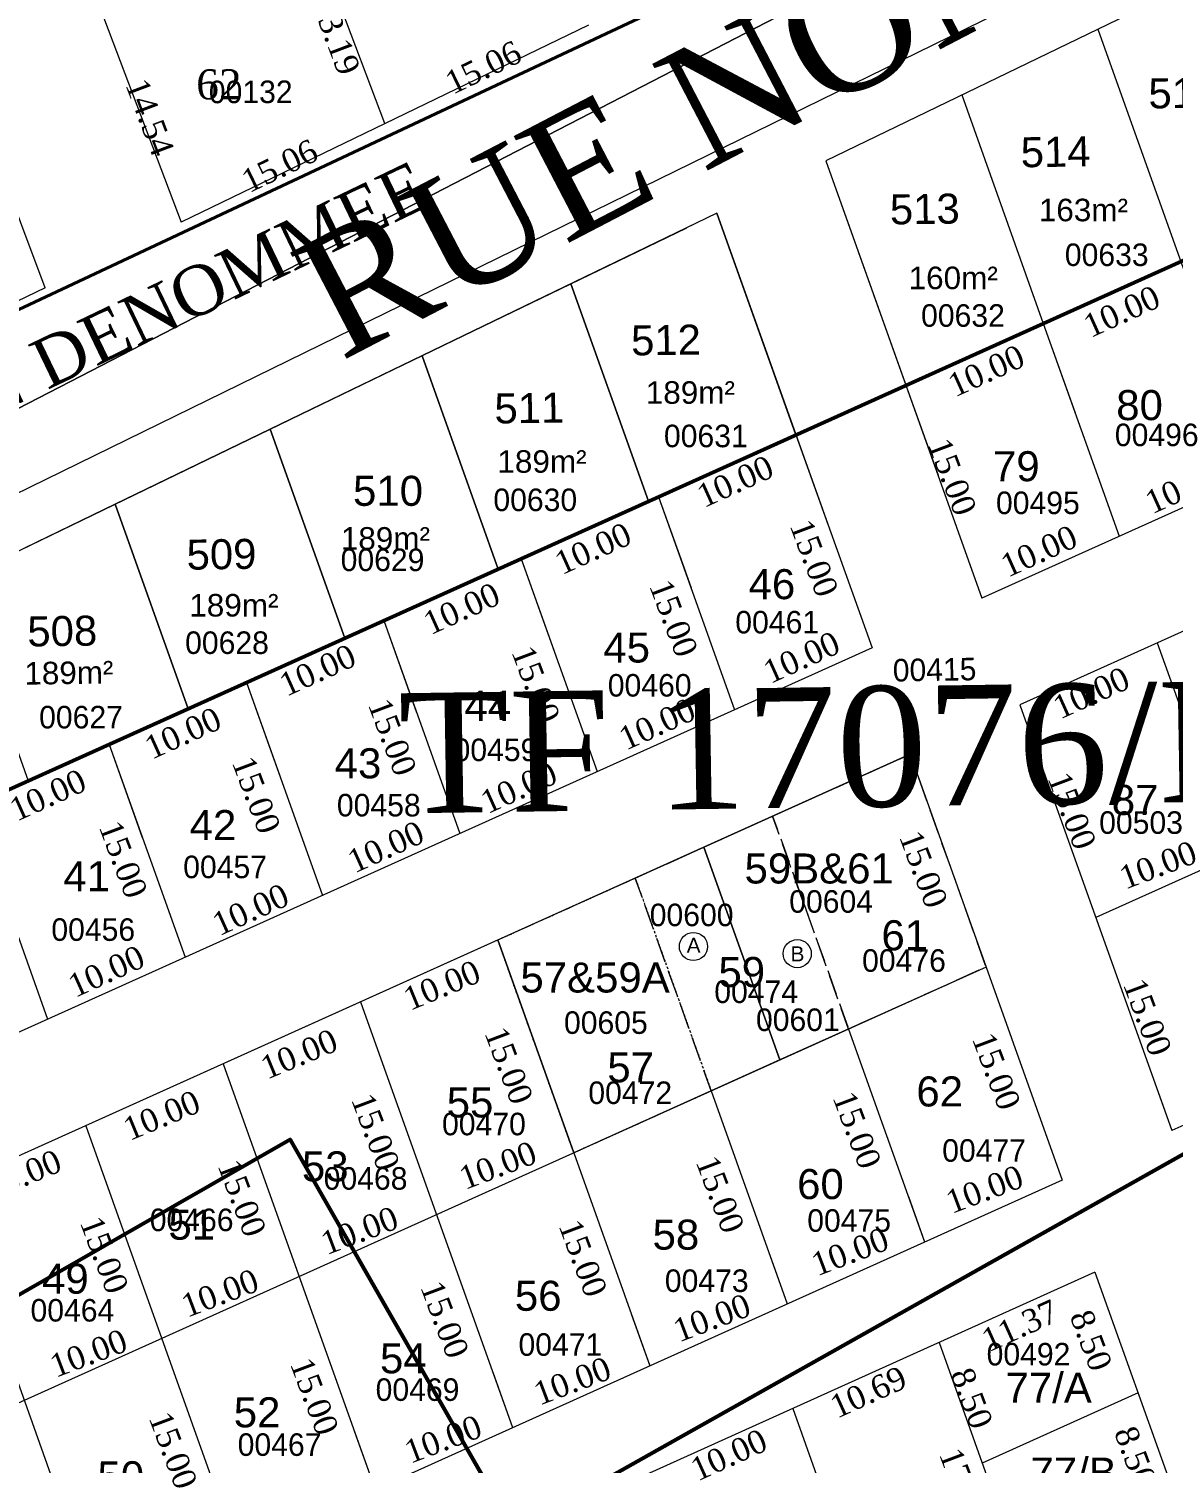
# Model space of a CAD drawing. Header units: metres. Extents: x 245225 to 248406, y 1633796 to 1637634.
# Drawn here: x 245613.5 to 245689.7, y 1636759.2 to 1636854.7 of the extents above; entities that cross this region are included whole.
import ezdxf
from ezdxf.enums import TextEntityAlignment as Align

# ---------------------------------------------------------------- set-up
doc = ezdxf.new("R2010")
doc.units = ezdxf.units.M
doc.header["$MEASUREMENT"] = 0
for name, pattern in [('DGN Style 2', [0.280828, 0.168497, -0.112331]), ('DGN Style 3', [2.327058, 1.662184, -0.664874]), ('DGN Style 6', [0.997639, 0.000525, -0.209808, 0.367165, -0.209808, 0.000525, -0.209808])]:
    doc.linetypes.add(name, pattern=pattern)
for name, color, linetype in [('A_revoir_niveau_0', 7, 'Continuous'), ('historique_numero_parcelle', 7, 'Continuous'), ('limites_sections', 7, 'Continuous')]:
    doc.layers.add(name, color=color, linetype=linetype)
for name, color, linetype, lineweight in [('Div_Cont', 2, 'Continuous', 0), ('LIMITES TITRES FONCIERS', 7, 'Continuous', 0), ('SUP COLLEC1', 90, 'Continuous', 0), ('Toponymie', 7, 'Continuous', 30)]:
    doc.layers.add(name, color=color, linetype=linetype, lineweight=lineweight)
doc.layers.add('LIMITES_PARCELLES', color=7, linetype='Continuous', lineweight=0, true_color=0xffffff)
doc.styles.get("Standard").update_dxf_attribs({"font": 'txt.shx'})
doc.styles.add('Style-Arial', font='arial.ttf')
doc.styles.add('Style-Bookman Old Style', font='BOOKOS.TTF')
doc.styles.add('Style-FANCY', font='FANCY.shx')
doc.styles.add('Style-Times New Roman', font='times.ttf')

# ---------------------------------------------------------------- blocks, each defined once
blk = doc.blocks.new('*U571')
at = {"layer": 'LIMITES TITRES FONCIERS', "color": 5, "linetype": 'Continuous', "lineweight": 53}
for p, q in [((-78.629279, -13.928168), (13.01271, 40.424257)), ((-128.375746, -8.885651), (-94.129548, 11.761294)), ((-94.129548, 11.761294), (-78.629279, -13.928168))]:
    blk.add_line(p, q, dxfattribs=at)
blk = doc.blocks.new('*U572')
at = {"layer": 'LIMITES TITRES FONCIERS', "color": 5, "lineweight": 53}
blk.add_3dface([(150.99, 218.565), (172.07, 180.645), (-200.3, -43.995), (-220.59, -5.595)], dxfattribs=at)

msp = doc.modelspace()

# ---------------------------------------------------------------- linework, layer by layer
at = {"layer": 'A_revoir_niveau_0', "color": 7, "linetype": 'Continuous', "lineweight": 13}
for p, q in [((245684.664878, 1636854.63089, -0.093902), (245691.897106, 1636834.376305, -0.188916)), ((245666.554556, 1636845.875089, -0.092792), (245673.643065, 1636826.023004, -0.185918)), ((245659.310427, 1636842.372768, -0.092349), (245666.341449, 1636822.681684, -0.184719)), ((245681.040257, 1636835.044214, -0.164691), (245682.770086, 1636830.199655, -0.187417)), ((245655.428991, 1636823.505331, -0.159764), (245657.214428, 1636818.505033, -0.18322)), ((245646.28211, 1636819.384301, -0.158004), (245648.087408, 1636814.328383, -0.181721)), ((245637.135229, 1636815.263271, -0.156244), (245638.960387, 1636810.151733, -0.180222)), ((245627.988349, 1636811.142242, -0.154484), (245629.833367, 1636805.975082, -0.178723)), ((245618.841468, 1636807.021212, -0.152724), (245620.706346, 1636801.798432, -0.177224))]:
    msp.add_line(p, q, dxfattribs=at)
at = {"layer": 'A_revoir_niveau_0', "color": 7, "linetype": 'Continuous', "lineweight": 0}
for p, q in [((245681.040257, 1636835.044214, -0.164691), (245686.100673, 1636820.872089, -0.122436)), ((245681.040257, 1636835.044214, -0.164691), (245683.166412, 1636829.089703, -0.192624)), ((245671.893376, 1636830.923184, -0.162931), (245676.953792, 1636816.751059, -0.120676)), ((245671.893376, 1636830.923184, -0.162931), (245674.031951, 1636824.93389, -0.191027)), ((245664.575872, 1636827.62636, -0.161524), (245669.636287, 1636813.454235, -0.119268)), ((245664.575872, 1636827.62636, -0.161524), (245666.724383, 1636821.609239, -0.18975)), ((245655.428991, 1636823.505331, -0.159764), (245660.489406, 1636809.333206, -0.117509)), ((245655.428991, 1636823.505331, -0.159764), (245657.589922, 1636817.453425, -0.188153)), ((245646.28211, 1636819.384301, -0.158004), (245651.342526, 1636805.212176, -0.115749)), ((245646.28211, 1636819.384301, -0.158004), (245648.455462, 1636813.297612, -0.186556)), ((245637.135229, 1636815.263271, -0.156244), (245642.195645, 1636801.091146, -0.113989)), ((245637.135229, 1636815.263271, -0.156244), (245639.321001, 1636809.141798, -0.18496)), ((245688.63088, 1636813.786026, -0.101309), (245698.751711, 1636785.441777, -0.016798)), ((245627.988349, 1636811.142242, -0.154484), (245633.048764, 1636796.970117, -0.112229)), ((245627.988349, 1636811.142242, -0.154484), (245630.18654, 1636804.985985, -0.183363)), ((245679.483999, 1636809.664997, -0.099549), (245689.60483, 1636781.320747, -0.015038)), ((245618.841468, 1636807.021212, -0.152724), (245623.901883, 1636792.849087, -0.110469)), ((245618.841468, 1636807.021212, -0.152724), (245621.05208, 1636800.830171, -0.181767)), ((245672.166495, 1636806.368173, -0.098141), (245682.287325, 1636778.023923, -0.01363)), ((245609.694587, 1636802.900182, -0.150965), (245614.755002, 1636788.728057, -0.108709)), ((245658.446174, 1636800.186628, -0.095501), (245663.506589, 1636786.014504, -0.053246)), ((245644.725852, 1636794.005084, -0.092861), (245654.846683, 1636765.660834, -0.008351)), ((245635.578972, 1636789.884054, -0.091102), (245645.699802, 1636761.539804, -0.006591)), ((245668.080029, 1636788.075018, -0.054126), (245673.140445, 1636773.902894, -0.011871)), ((245626.432091, 1636785.763025, -0.089342), (245636.552922, 1636757.418775, -0.004831)), ((245658.933149, 1636783.953989, -0.052366), (245663.993564, 1636769.781864, -0.010111)), ((245688.672302, 1636783.932372, -0.022825), (245689.60483, 1636781.320747, -0.015038)), ((245617.28521, 1636781.641995, -0.087582), (245627.406041, 1636753.297745, -0.003071)), ((245681.290961, 1636780.814326, -0.02195), (245682.287325, 1636778.023923, -0.01363)), ((245608.138329, 1636777.520965, -0.085822), (245618.25916, 1636749.176715, -0.001312)), ((245672.064286, 1636776.916768, -0.020857), (245673.140445, 1636773.902894, -0.011871)), ((245662.837611, 1636773.01921, -0.019763), (245663.993564, 1636769.781864, -0.010111)), ((245684.480172, 1636771.882669, 0.00468), (245695.379726, 1636741.357538, 0.095693)), ((245653.610935, 1636769.121652, -0.01867), (245654.846683, 1636765.660834, -0.008351)), ((245674.104998, 1636767.208245, 0.006676), (245679.840135, 1636751.146503, 0.054565)), ((245644.38426, 1636765.224094, -0.017576), (245645.699802, 1636761.539804, -0.006591)), ((245664.357034, 1636762.816404, 0.008552), (245675.984171, 1636730.253617, 0.10564)), ((245635.157584, 1636761.326536, -0.016483), (245636.552922, 1636757.418775, -0.004831))]:
    msp.add_line(p, q, dxfattribs=at)
at = {"layer": 'A_revoir_niveau_0', "color": 5, "linetype": 'Continuous', "lineweight": 40, "flags": 128}
msp.add_lwpolyline([(245904.959091, 1636911.461804), (245930.174433, 1636870.015722), (245558.774122, 1636657.389392), (245538.087021, 1636715.325371), (245520.969777, 1636762.92637), (245579.818956, 1636789.440258), (245596.181416, 1636760.857858), (245630.890655, 1636780.716536), (245645.799611, 1636754.679451), (245738.660151, 1636806.92273), (245723.770592, 1636833.859662), (245904.959091, 1636911.461804)], close=True, dxfattribs=at)
at = {"layer": 'Div_Cont', "color": 7, "linetype": 'Continuous', "lineweight": 13, "extrusion": (0.0019863026000012, -0.0039816898697695, 0.9999901003248794), "elevation": -6029.537315, "flags": 128}
msp.add_lwpolyline([(245602.077774, 1636788.653673), (245609.210365, 1636791.867216), (245618.357231, 1636795.988278), (245627.504097, 1636800.109341), (245636.650964, 1636804.230403), (245645.79783, 1636808.351465), (245654.944696, 1636812.472528), (245664.091562, 1636816.59359), (245658.825991, 1636831.340115), (245597.434059, 1636801.658655), (245602.077774, 1636788.653673)], close=True, dxfattribs=at)
at = {"layer": 'Div_Cont', "color": 7, "linetype": 'Continuous', "lineweight": 13, "extrusion": (0.0019863025999443, -0.0039816898697834, 0.9999901003248794), "elevation": -6029.537315, "flags": 128}
msp.add_lwpolyline([(245612.976743, 1636793.564134), (245618.357231, 1636795.988278), (245627.504097, 1636800.109341), (245636.650964, 1636804.230403), (245645.79783, 1636808.351465), (245654.944696, 1636812.472528), (245664.091562, 1636816.59359), (245658.825991, 1636831.340115), (245608.223736, 1636806.875193), (245612.976743, 1636793.564134)], close=True, dxfattribs=at)
at = {"layer": 'Div_Cont', "color": 7, "linetype": 'Continuous', "lineweight": 13, "extrusion": (0.0019863025996271, -0.0039816898691205, 0.9999901003248828), "elevation": -6029.537314, "flags": 128}
msp.add_lwpolyline([(245623.630863, 1636798.36428), (245627.504097, 1636800.109341), (245636.650964, 1636804.230403), (245645.79783, 1636808.351465), (245654.944696, 1636812.472528), (245664.091562, 1636816.59359), (245658.825991, 1636831.340115), (245618.77102, 1636811.974541), (245623.630863, 1636798.36428)], close=True, dxfattribs=at)
at = {"layer": 'Div_Cont', "color": 7, "linetype": 'Continuous', "lineweight": 13, "extrusion": (0.0019863026000502, -0.0039816898697327, 0.9999901003248794), "elevation": -6029.537315, "flags": 128}
msp.add_lwpolyline([(245634.055963, 1636803.061242), (245636.650964, 1636804.230403), (245645.79783, 1636808.351465), (245654.944696, 1636812.472528), (245664.091562, 1636816.59359), (245658.825991, 1636831.340115), (245629.09158, 1636816.964273), (245634.055963, 1636803.061242)], close=True, dxfattribs=at)
at = {"layer": 'Div_Cont', "color": 7, "linetype": 'Continuous', "lineweight": 13, "extrusion": (0.0019863025992092, -0.0039816898699815, 0.9999901003248799), "elevation": -6029.537315, "flags": 128}
msp.add_lwpolyline([(245644.265207, 1636807.660952), (245645.79783, 1636808.351465), (245654.944696, 1636812.472528), (245664.091562, 1636816.59359), (245658.825991, 1636831.340115), (245639.198448, 1636821.85069), (245644.265207, 1636807.660952)], close=True, dxfattribs=at)
at = {"layer": 'Div_Cont', "color": 7, "linetype": 'Continuous', "lineweight": 13, "extrusion": (0.0019863025987364, -0.0039816898692969, 0.9999901003248837), "elevation": -6029.537314, "flags": 128}
msp.add_lwpolyline([(245654.273983, 1636812.170342), (245654.944696, 1636812.472528), (245664.091562, 1636816.59359), (245658.825991, 1636831.340115), (245649.106859, 1636826.641158), (245654.273983, 1636812.170342)], close=True, dxfattribs=at)
at = {"layer": 'Div_Cont', "color": 7, "linetype": 'Continuous', "lineweight": 13, "extrusion": (0.0019863025996258, -0.0039816898703555, 0.9999901003248778), "elevation": -6029.537316, "flags": 128}
msp.add_lwpolyline([(245645.79783, 1636808.351465), (245654.273983, 1636812.170342), (245649.106859, 1636826.641158), (245639.198448, 1636821.85069), (245644.265207, 1636807.660952), (245645.79783, 1636808.351465)], close=True, dxfattribs=at)
at = {"layer": 'Div_Cont', "color": 7, "linetype": 'Continuous', "lineweight": 13, "extrusion": (0.0019863026013817, -0.0039816898701785, 0.999990100324875), "elevation": -6029.537315, "flags": 128}
msp.add_lwpolyline([(245629.09158, 1636816.964273), (245634.055963, 1636803.061242), (245636.650964, 1636804.230403), (245644.265207, 1636807.660952), (245639.198448, 1636821.85069), (245629.09158, 1636816.964273)], close=True, dxfattribs=at)
at = {"layer": 'Div_Cont', "color": 7, "linetype": 'Continuous', "lineweight": 13, "extrusion": (0.0019863026004602, -0.0039816898692976, 0.9999901003248801), "elevation": -6029.537314, "flags": 128}
msp.add_lwpolyline([(245627.504097, 1636800.109341), (245634.055963, 1636803.061242), (245629.09158, 1636816.964273), (245618.77102, 1636811.974541), (245623.630863, 1636798.36428), (245627.504097, 1636800.109341)], close=True, dxfattribs=at)
at = {"layer": 'Div_Cont', "color": 7, "linetype": 'Continuous', "lineweight": 13, "extrusion": (0.0019863025988038, -0.0039816898691979, 0.999990100324884), "elevation": -6029.537314, "flags": 128}
msp.add_lwpolyline([(245618.357231, 1636795.988278), (245623.630863, 1636798.36428), (245618.77102, 1636811.974541), (245608.223736, 1636806.875193), (245612.976743, 1636793.564134), (245618.357231, 1636795.988278)], close=True, dxfattribs=at)
at = {"layer": 'historique_numero_parcelle', "color": 1, "linetype": 'Continuous', "lineweight": 0, "extrusion": (-0.0009914206206707, 0.002627553901933, 0.9999960565150471)}
for centre in [(245657.625874, 1636788.557683, 4057.134367), (245664.543149, 1636788.072686, 4061.374833)]:
    msp.add_circle(centre, 0.934816193199158, dxfattribs=at)
at = {"layer": 'historique_numero_parcelle', "color": 1, "linetype": 'DGN Style 3', "lineweight": 0}
for points in [[(245663.019614, 1636802.247143, -0.096381), (245672.166495, 1636806.368173, -0.098141), (245677.22691, 1636792.196048, -0.055886), (245668.080029, 1636788.075018, -0.054126)], [(245653.872733, 1636798.126114, -0.094621), (245663.019614, 1636802.247143, -0.096381), (245668.080029, 1636788.075018, -0.054126), (245658.933149, 1636783.953989, -0.052366)]]:
    msp.add_3dface(points, dxfattribs=at)
at = {"layer": 'historique_numero_parcelle', "color": 1, "linetype": 'DGN Style 2', "lineweight": 0}
msp.add_3dface([(245644.725852, 1636794.005084, -0.092861), (245653.872733, 1636798.126114, -0.094621), (245658.933149, 1636783.953989, -0.052366), (245649.786268, 1636779.832959, -0.050606)], dxfattribs=at)
at = {"layer": 'LIMITES TITRES FONCIERS', "linetype": 'Continuous', "lineweight": 0}
msp.add_line((245579.818956, 1636789.440258), (245893.276018, 1636930.66509), dxfattribs=at)
at = {"layer": 'LIMITES TITRES FONCIERS', "color": 7, "linetype": 'DGN Style 3', "lineweight": 13}
for p in [(245596.181442, 1636760.857787, -0.053893), (245645.799605, 1636754.679466, 0.011534)]:
    msp.add_line(p, (245630.89069, 1636780.716442, -0.071661), dxfattribs=at)
at = {"layer": 'LIMITES TITRES FONCIERS', "color": 5, "linetype": 'Continuous', "lineweight": 53, "flags": 128}
msp.add_lwpolyline([(245896.747107, 1636932.228954), (245907.170733, 1636912.409039), (245723.770592, 1636833.859662), (245738.660151, 1636806.92273), (245645.799611, 1636754.679451), (245630.890655, 1636780.716536), (245596.181416, 1636760.857858), (245579.818956, 1636789.440258), (245896.747107, 1636932.228954)], close=True, dxfattribs=at)
at = {"layer": 'LIMITES TITRES FONCIERS', "color": 5, "linetype": 'Continuous', "lineweight": 53}
msp.add_3dface([(245570.711604, 1636620.550182), (245947.259177, 1636836.275747), (245967.483836, 1636797.856792), (245590.07586, 1636581.7879)], dxfattribs=at)
at = {"layer": 'limites_parcelles', "color": 7, "linetype": 'Continuous', "lineweight": 0}
msp.add_line((245895.205595, 1636968.585828), (245511.81909, 1636788.553504), dxfattribs=at)
at = {"layer": 'limites_parcelles', "color": 7, "lineweight": 0}
for p, q in [((245637.19753, 1636848.343355), (245618.420655, 1636898.10755)), ((245604.386437, 1636892.812202), (245623.63871, 1636841.788061)), ((245650.756349, 1636854.898649), (245623.63871, 1636841.788061)), ((245614.599497, 1636837.417865), (245609.151221, 1636851.857387)), ((245614.599497, 1636837.417865), (245548.50393, 1636805.462587))]:
    msp.add_line(p, q, dxfattribs=at)
at = {"layer": 'limites_parcelles', "color": 7, "lineweight": 13}
msp.add_line((245657.285542, 1636841.393797, -0.092224), (245630.167896, 1636828.283223, -0.090563), dxfattribs=at)
at = {"layer": 'limites_parcelles', "color": 1, "linetype": 'Continuous', "lineweight": 40, "flags": 128}
msp.add_lwpolyline([(246242.36, 1637357.731), (246325.071, 1637170.444), (245511.13, 1636788.23), (245429.275, 1637028.013), (246242.360078, 1637357.730823)], close=True, dxfattribs=at)
at = {"layer": 'limites_parcelles', "color": 7, "lineweight": 13}
msp.add_3dface([(245658.446174, 1636800.186628, -0.095501), (245672.166495, 1636806.368173, -0.098141), (245677.22691, 1636792.196048, -0.055886), (245663.506589, 1636786.014504, -0.053246)], dxfattribs=at)
at = {"layer": 'limites_parcelles', "color": 7, "linetype": 'Continuous', "lineweight": 13}
msp.add_3dface([(245658.446174, 1636800.186628, -0.095501), (245663.506589, 1636786.014504, -0.053246), (245649.786268, 1636779.832959, -0.050606), (245644.725852, 1636794.005084, -0.092861)], dxfattribs=at)
at = {"layer": 'limites_sections', "lineweight": 13, "flags": 128}
for points in [[(245897.722, 1636971.857), (245799.571, 1636923.569), (245677.175, 1636862.609), (245560.123, 1636802.218), (245496.981, 1636773.187), (245385.738, 1637053.755), (245806.576, 1637211.153), (245897.722, 1636971.857)], [(245719.42, 1636353.986), (245698.595, 1636337.993), (245511.761, 1636735.908), (245496.981, 1636773.187), (245560.123, 1636802.218), (245677.175, 1636862.609), (245799.571, 1636923.569), (245873.298, 1636959.841), (245895.178, 1636920.691), (245957.845, 1636823.563), (246030.023, 1636685.769), (246046.154, 1636659.835), (246025.889, 1636623.421), (245978.663, 1636538.563), (245960.384, 1636515.714), (245916.796, 1636464.041), (245868.99, 1636432.405), (245787.087, 1636391.629), (245738.227, 1636368.429), (245719.42, 1636353.986)]]:
    msp.add_lwpolyline(points, close=True, dxfattribs=at)
at = {"layer": 'SUP COLLEC1', "color": 7, "linetype": 'Continuous', "lineweight": 0}
for p, q in [((245883.535221, 1636956.294988), (245516.13889, 1636776.45554)), ((245750.128838, 1636849.719297, -0.134755), (245676.953792, 1636816.751059, -0.120676)), ((245752.659046, 1636842.633234, -0.113627), (245679.483999, 1636809.664997, -0.099549)), ((245757.719461, 1636828.461109, -0.071372), (245684.544415, 1636795.492872, -0.057294)), ((245669.636287, 1636813.454235, -0.119268), (245596.461241, 1636780.485998, -0.10519)), ((245762.779876, 1636814.288984, -0.029117), (245689.60483, 1636781.320747, -0.015038)), ((245672.166495, 1636806.368173, -0.098141), (245598.991449, 1636773.399936, -0.084062)), ((245672.129789, 1636806.351636, -0.098134), (245598.991449, 1636773.399936, -0.084062)), ((245677.22691, 1636792.196048, -0.055886), (245604.051864, 1636759.227811, -0.041807)), ((245682.287325, 1636778.023923, -0.01363), (245609.112279, 1636745.055686, 0.000448)), ((245684.480172, 1636771.882669, 0.00468), (245646.063273, 1636754.574344, 0.012071)), ((245687.347741, 1636763.851798, 0.028625), (245676.972567, 1636759.177374, 0.030621))]:
    msp.add_line(p, q, dxfattribs=at)
at = {"layer": 'SUP COLLEC1', "color": 7, "linetype": 'Continuous', "lineweight": 13}
for p, q in [((245675.609717, 1636850.252989, -0.093347), (245681.040257, 1636835.044214, -0.164691)), ((245666.554556, 1636845.875089, -0.092792), (245671.893376, 1636830.923184, -0.162931)), ((245630.167896, 1636828.283223, -0.090563), (245621.128681, 1636823.913032, -0.090009))]:
    msp.add_line(p, q, dxfattribs=at)
at = {"layer": 'SUP COLLEC1', "color": 7, "linetype": 'Continuous', "lineweight": 40}
msp.add_line((245671.893376, 1636830.923184, -0.162931), (245690.187138, 1636839.165243, -0.166451), dxfattribs=at)
at = {"layer": 'SUP COLLEC1', "color": 7, "linetype": 'Continuous', "lineweight": 13, "extrusion": (0.0019863025995047, -0.0039816898690933, 0.9999901003248831), "elevation": -6029.537314, "flags": 128}
msp.add_lwpolyline([(245586.384837, 1636796.316634), (245590.916632, 1636783.625091), (245664.091562, 1636816.59359), (245658.825991, 1636831.340115), (245586.384837, 1636796.316634), (245586.384837, 1636796.316634)], close=True, dxfattribs=at)
at = {"layer": 'SUP COLLEC1', "linetype": 'Continuous', "lineweight": 40}
msp.add_3dface([(245893.276, 1636930.665), (245930.174, 1636870.01), (245558.774, 1636657.389), (245520.97, 1636762.926)], dxfattribs=at)
at = {"layer": 'SUP COLLEC1', "color": 7, "linetype": 'Continuous', "lineweight": 13}
msp.add_3dface([(245666.554556, 1636845.875089, -0.092792), (245671.893376, 1636830.923184, -0.162931), (245745.068423, 1636863.891421, -0.17701), (245738.995843, 1636880.898292, -0.097231)], dxfattribs=at)

# ---------------------------------------------------------------- block references
at = {"layer": 'LIMITES TITRES FONCIERS', "color": 5, "linetype": 'Continuous', "lineweight": 53, "rotation": 358.6901}
msp.add_blockref('*U571', (245724.72674, 1636766.806508), dxfattribs=at)
msp.add_blockref('*U571', (245724.72674, 1636766.806508), dxfattribs=at)
at = {"layer": 'LIMITES TITRES FONCIERS', "color": 5, "lineweight": 53, "rotation": 358.690123}
msp.add_blockref('*U572', (245791.329628, 1636621.192749), dxfattribs=at)

# ---------------------------------------------------------------- texts
at = {"layer": 'historique_numero_parcelle', "color": 92, "linetype": 'Continuous', "lineweight": 0, "style": 'Style-FANCY'}
msp.add_text('00132', height=1.499994, rotation=0.1323, dxfattribs=at).set_placement((245628.273866, 1636850.457636), align=Align.MIDDLE_CENTER)
at = {"layer": 'historique_numero_parcelle', "color": 3, "extrusion": (-0.0009914206206704, 0.0026275539019333, 0.9999960565150471), "style": 'Style-FANCY'}
for s, p in [('00633', (245685.144801, 1636834.600202, 4058.914551)), ('00632', (245675.573442, 1636830.554467, 4059.653872)), ('00631', (245658.456982, 1636822.533506, 4061.003757)), ('00630', (245647.101849, 1636818.278318, 4061.858668)), ('00629', (245636.934075, 1636814.28305, 4062.639495)), ('00628', (245626.580235, 1636808.764874, 4063.46316)), ('00627', (245616.861822, 1636803.806983, 4064.23343))]:
    msp.add_text(s, height=1.499994, rotation=7.5e-05, dxfattribs=at).set_placement(p, align=Align.MIDDLE_CENTER)
at = {"layer": 'historique_numero_parcelle', "color": 3, "extrusion": (-0.0009914206206706, 0.002627553901933, 0.9999960565150471), "style": 'Style-FANCY'}
for s, p in [('00496', (245688.472174, 1636822.613956, 4057.134367)), ('00495', (245680.557989, 1636818.091695, 4057.134367)), ('00461', (245663.202841, 1636810.146776, 4057.134367)), ('00460', (245654.713665, 1636805.945152, 4057.134367)), ('00459', (245644.445882, 1636801.64744, 4057.134367)), ('00458', (245636.678658, 1636797.966936, 4057.134367)), ('00503', (245687.4285, 1636796.807029, 4057.134367)), ('00457', (245626.446403, 1636793.854996, 4057.134367)), ('00456', (245617.668622, 1636789.683536, 4057.134367)), ('00470', (245643.679467, 1636776.741491, 4057.134367)), ('00477', (245676.977884, 1636774.982152, 4057.134367)), ('00468', (245635.798914, 1636773.120036, 4057.134367)), ('00466', (245624.221499, 1636770.36089, 4057.134367)), ('00475', (245667.992522, 1636770.318747, 4057.134367)), ('00473', (245658.512585, 1636766.312485, 4057.134367)), ('00464', (245616.281824, 1636764.342834, 4057.134367)), ('00471', (245648.769511, 1636762.062759, 4057.134367)), ('00492', (245679.935589, 1636761.419579, 4057.134367)), ('00469', (245639.25796, 1636759.061422, 4057.134367)), ('00467', (245630.072377, 1636755.401306, 4057.134367))]:
    msp.add_text(s, height=1.499994, rotation=7.5e-05, dxfattribs=at).set_placement(p, align=Align.MIDDLE_CENTER)
at = {"layer": 'historique_numero_parcelle', "color": 7, "linetype": 'Continuous', "lineweight": 0, "extrusion": (0.0663406789939149, 0.0256108565425995, 0.9974682944022735), "style": 'Style-FANCY'}
msp.add_text('00415', height=1.499994, rotation=249.896727, dxfattribs=at).set_placement((1438497.608868, -816605.957073, 58210.632018), align=Align.MIDDLE_CENTER)
at = {"layer": 'historique_numero_parcelle', "color": 3, "extrusion": (-0.0009914206206705, 0.0026275539019331, 0.9999960565150471), "style": 'Style-FANCY'}
msp.add_text('00604', height=1.499994, rotation=7.5e-05, dxfattribs=at).set_placement((245666.797656, 1636791.546733, 4061.014436), align=Align.MIDDLE_CENTER)
at = {"layer": 'historique_numero_parcelle', "color": 1, "extrusion": (-0.0009914206206706, 0.002627553901933, 0.9999960565150471), "style": 'Style-FANCY'}
for s, p in [('00600', (245657.511227, 1636790.647607, 4061.732443)), ('00601', (245664.584379, 1636783.671208, 4061.411423)), ('00472', (245653.423664, 1636778.809761, 4062.35725))]:
    msp.add_text(s, height=1.499994, rotation=7.5e-05, dxfattribs=at).set_placement(p, align=Align.MIDDLE_CENTER)
at = {"layer": 'historique_numero_parcelle', "color": 1, "linetype": 'Continuous', "lineweight": 0, "extrusion": (-0.0009914206206706, 0.002627553901933, 0.9999960565150471), "style": 'Style-Arial'}
for s, p in [('A', (245657.175199, 1636789.137913, 4057.134367)), ('B', (245664.092474, 1636788.556212, 4061.374833))]:
    msp.add_text(s, height=1, rotation=7.5e-05, dxfattribs=at).set_placement(p, align=Align.TOP_LEFT)
at = {"layer": 'historique_numero_parcelle', "color": 1, "extrusion": (-0.0009914206206705, 0.0026275539019331, 0.9999960565150471), "style": 'Style-FANCY'}
msp.add_text('00476', height=1.499994, rotation=7.5e-05, dxfattribs=at).set_placement((245671.649163, 1636787.615028, 4060.717785), align=Align.MIDDLE_CENTER)
at = {"layer": 'historique_numero_parcelle', "color": 1, "lineweight": 0, "extrusion": (-0.0009914206206706, 0.002627553901933, 0.9999960565150471), "style": 'Style-FANCY'}
msp.add_text('00474', height=1.499994, rotation=7.5e-05, dxfattribs=at).set_placement((245661.809252, 1636785.533788, 4061.858732), align=Align.MIDDLE_CENTER)
at = {"layer": 'historique_numero_parcelle', "color": 3, "extrusion": (-0.0009914206206704, 0.0026275539019331, 0.9999960565150471), "style": 'Style-FANCY'}
msp.add_text('00605', height=1.499994, rotation=7.5e-05, dxfattribs=at).set_placement((245651.803763, 1636783.478634, 4062.299412), align=Align.MIDDLE_CENTER)
at = {"layer": 'historique_numero_parcelle', "color": 1, "linetype": 'Continuous', "lineweight": 40, "extrusion": (-0.0009914206206706, 0.002627553901933, 0.9999960565150471), "char_height": 2, "attachment_point": 5, "text_direction": (0.9999995089593616, 9.999995089593617e-07, 0.0009909995133787273), "line_spacing_factor": 0.6}
for s, insert in [('\\fArial|b0|i0|c00|p39;61', (245671.818835, 1636794.301752, 3.667053)), ('\\fArial|b0|i0|c00|p39;59', (245660.964311, 1636791.854382, -0.071111)), ('\\fArial|b0|i0|c00|p39;57', (245653.569196, 1636785.513886, 5.161121))]:
    msp.add_mtext(s, dxfattribs=dict(at, insert=insert))
at = {"layer": 'LIMITES TITRES FONCIERS', "color": 1, "linetype": 'Continuous', "lineweight": 30, "extrusion": (0.066340678993915, 0.0256108565425995, 0.9974682944022735), "style": 'Style-Bookman Old Style'}
msp.add_text('TF 17076/DP', height=8, rotation=249.764427, dxfattribs=at).set_placement((1438509.010234, -816571.960353, 58210.632018), align=Align.TOP_LEFT)
at = {"layer": 'limites_parcelles', "color": 7, "linetype": 'DGN Style 6', "lineweight": 0, "attachment_point": 8}
for insert, char_height, rotation in [((245690.297703, 1636861.545993), 8, 27.513598048535936), ((245617.232139, 1636831.756303), 3.2768, 25.713603760168066)]:
    msp.add_mtext('\\fTimes New Roman|b0|i0|c00|p23;RUE NON DENOMMEE', dxfattribs=dict(at, insert=insert, char_height=char_height, rotation=rotation))
at = {"layer": 'limites_parcelles', "color": 7, "lineweight": 0, "char_height": 1.55, "line_spacing_factor": 0.6}
for s, insert, attachment_point, rotation in [('\\fSylfaen|b0|i0|c00|p23;13.19', (245634.682434, 1636854.442557), 2, 290.6723199663295), ('\\fSylfaen|b0|i0|c00|p23;15.06', (245644.101137, 1636851.367085), 8, 25.80242318528712), ('\\fSylfaen|b0|i0|c00|p23;14.54', (245620.809033, 1636848.486845), 8, 290.6723199663295), ('\\fSylfaen|b0|i0|c00|p23;15.06', (245630.542317, 1636844.811791), 8, 25.80242318528712)]:
    msp.add_mtext(s, dxfattribs=dict(at, insert=insert, attachment_point=attachment_point, rotation=rotation))
at = {"layer": 'limites_parcelles', "color": 7, "lineweight": 0, "insert": (245626.154328, 1636850.946772), "char_height": 2, "attachment_point": 5, "line_spacing_factor": 0.6}
msp.add_mtext('\\fSylfaen|b0|i0|c00|p23;62', dxfattribs=at)
at = {"layer": 'limites_parcelles', "color": 7, "lineweight": 0, "extrusion": (0.0019863025960168, -0.0039816898709173, 0.9999901003248828), "char_height": 1.55, "attachment_point": 2, "text_direction": (0.9116019680228268, 0.41107398558034697, -0.0001739999938964283), "line_spacing_factor": 0.871874}
for insert in [(245685.935387, 1636836.552332, -0.16841), (245676.915567, 1636832.605012, -0.166211)]:
    msp.add_mtext('\\fSylfaen|b0|i0|c00|p23;10.00', dxfattribs=dict(at, insert=insert))
at = {"layer": 'limites_parcelles', "color": 7, "lineweight": 0, "extrusion": (-0.0009914206206709, 0.0026275539019326, 0.9999960565150471), "char_height": 1.55, "attachment_point": 2, "text_direction": (0.911601967703766, 0.41107398543647106, -0.0001759999937646723), "line_spacing_factor": 0.864913}
for s, insert in [('\\fSylfaen|b0|i0|c00|p23;10.00', (245685.93539, 1636836.552329, -0.163801)), ('\\fSylfaen|b0|i0|c00|p23;10.00', (245676.915569, 1636832.605009, -0.162371)), ('\\fSylfaen|b0|i0|c00|p23;10.00', (245660.202087, 1636825.238306, -0.159585)), ('\\fSylfaen|b0|i0|c00|p23;10.00', (245690.040201, 1636824.818557, -0.1289)), ('\\fSylfaen|b0|i0|c00|p23;10.00', (245650.738605, 1636820.771502, -0.157231)), ('\\fSylfaen|b0|i0|c00|p23;10.00', (245680.42626, 1636820.600874, -0.127349)), ('\\fSylfaen|b0|i0|c00|p23;10.00', (245641.988839, 1636816.770111, -0.155391)), ('\\fSylfaen|b0|i0|c00|p23;10.00', (245664.61939, 1636813.525778, -0.12443)), ('\\fSylfaen|b0|i0|c00|p23;10.00', (245632.400478, 1636812.675205, -0.154138)), ('\\fSylfaen|b0|i0|c00|p23;10.00', (245683.908857, 1636811.161629, -0.099094)), ('\\fSylfaen|b0|i0|c00|p23;10.00', (245655.005449, 1636809.091804, -0.122311)), ('\\fSylfaen|b0|i0|c00|p23;10.00', (245623.436093, 1636808.483445, -0.152011)), ('\\fSylfaen|b0|i0|c00|p23;10.00', (245645.79659, 1636804.860603, -0.120323)), ('\\fSylfaen|b0|i0|c00|p23;10.00', (245614.439902, 1636804.360389, -0.150097)), ('\\fSylfaen|b0|i0|c00|p23;10.00', (245636.938801, 1636800.913284, -0.118733)), ('\\fSylfaen|b0|i0|c00|p23;10.00', (245627.934894, 1636796.736156, -0.116684)), ('\\fSylfaen|b0|i0|c00|p23;10.00', (245618.334456, 1636792.63048, -0.115415)), ('\\fSylfaen|b0|i0|c00|p23;11.37', (245679.156575, 1636769.039653, 0.006872)), ('\\fSylfaen|b0|i0|c00|p23;10.69', (245669.064252, 1636764.621127, 0.008477)), ('\\fSylfaen|b0|i0|c00|p23;10.00', (245659.776306, 1636760.440137, 0.010254))]:
    msp.add_mtext(s, dxfattribs=dict(at, insert=insert))
at = {"layer": 'limites_parcelles', "color": 7, "lineweight": 0, "extrusion": (-0.0009914206206711, 0.0026275539019327, 0.9999960565150471), "char_height": 1.55, "attachment_point": 8, "text_direction": (0.35302193633797135, -0.9356108312771036, 0.002807999493620861), "line_spacing_factor": 0.864913}
for s, insert in [('\\fSylfaen|b0|i0|c00|p23;15.00', (245674.234688, 1636824.557159, -0.143883)), ('\\fSylfaen|b0|i0|c00|p23;15.00', (245665.031153, 1636819.145522, -0.138788)), ('\\fSylfaen|b0|i0|c00|p23;15.00', (245655.677576, 1636815.140666, -0.137539)), ('\\fSylfaen|b0|i0|c00|p23;15.00', (245646.506376, 1636810.734152, -0.135053)), ('\\fSylfaen|b0|i0|c00|p23;15.00', (245636.953684, 1636807.230677, -0.135318)), ('\\fSylfaen|b0|i0|c00|p23;15.00', (245627.893007, 1636803.382172, -0.134189)), ('\\fSylfaen|b0|i0|c00|p23;15.00', (245682.2008, 1636802.326955, -0.077574)), ('\\fSylfaen|b0|i0|c00|p23;15.00', (245619.035219, 1636799.087243, -0.131685)), ('\\fSylfaen|b0|i0|c00|p23;15.00', (245672.314876, 1636798.430569, -0.077137)), ('\\fSylfaen|b0|i0|c00|p23;15.00', (245687.223793, 1636788.592495, -0.036506)), ('\\fSylfaen|b0|i0|c00|p23;15.00', (245644.709369, 1636785.368244, -0.070184)), ('\\fSylfaen|b0|i0|c00|p23;15.00', (245677.164739, 1636784.990459, -0.037014)), ('\\fSylfaen|b0|i0|c00|p23;15.00', (245635.832381, 1636780.942781, -0.067357)), ('\\fSylfaen|b0|i0|c00|p23;15.00', (245667.887013, 1636781.075362, -0.035925)), ('\\fSylfaen|b0|i0|c00|p23;15.00', (245626.941375, 1636776.545549, -0.064617)), ('\\fSylfaen|b0|i0|c00|p23;15.00', (245658.773489, 1636776.791922, -0.033705)), ('\\fSylfaen|b0|i0|c00|p23;15.00', (245617.773024, 1636772.760448, -0.063761)), ('\\fSylfaen|b0|i0|c00|p23;15.00', (245649.644891, 1636772.5407, -0.031585)), ('\\fSylfaen|b0|i0|c00|p23;15.00', (245640.43782, 1636768.462217, -0.029997)), ('\\fSylfaen|b0|i0|c00|p23;8.50', (245683.468479, 1636767.064317, 0.016338)), ('\\fSylfaen|b0|i0|c00|p23;15.00', (245631.765083, 1636763.344815, -0.025149)), ('\\fSylfaen|b0|i0|c00|p23;8.50', (245675.526616, 1636763.216025, 0.018576)), ('\\fSylfaen|b0|i0|c00|p23;15.00', (245622.357542, 1636759.752831, -0.025038)), ('\\fSylfaen|b0|i0|c00|p23;8.50', (245686.41909, 1636759.327533, 0.039592)), ('\\fSylfaen|b0|i0|c00|p23;17.00', (245674.974483, 1636757.332623, 0.033487))]:
    msp.add_mtext(s, dxfattribs=dict(at, insert=insert))
at = {"layer": 'limites_parcelles', "color": 7, "lineweight": 0, "extrusion": (0.0019863025999017, -0.0039816898694718, 0.9999901003248808), "char_height": 1.55, "attachment_point": 2, "text_direction": (0.9116019680228268, 0.41107398558034697, -0.0001739999938964283), "line_spacing_factor": 0.871874}
for insert in [(245660.202086, 1636825.238308, -0.162344), (245650.738603, 1636820.771505, -0.161333), (245641.988836, 1636816.770114, -0.159885), (245632.400476, 1636812.675207, -0.157144), (245623.436091, 1636808.483448, -0.156029), (245614.4399, 1636804.360392, -0.154576)]:
    msp.add_mtext('\\fSylfaen|b0|i0|c00|p23;10.00', dxfattribs=dict(at, insert=insert))
at = {"layer": 'limites_parcelles', "color": 7, "lineweight": 0, "extrusion": (-0.0009914206206707, 0.0026275539019328, 0.9999960565150471), "char_height": 1.55, "attachment_point": 2, "text_direction": (0.935614688087634, 0.35302288231031015, 0), "line_spacing_factor": 0.864913}
for insert in [(245688.398236, 1636799.72653, -0.064597), (245644.443153, 1636779.734274, -0.055644), (245676.848453, 1636778.138417, -0.019324), (245635.235213, 1636775.392468, -0.053365), (245667.892288, 1636773.984463, -0.017288), (245625.945337, 1636771.228858, -0.051635), (245658.695002, 1636769.581388, -0.014837), (245617.195571, 1636767.227467, -0.049796), (245649.404016, 1636765.379638, -0.013008), (245640.800859, 1636761.504669, -0.011356)]:
    msp.add_mtext('\\fSylfaen|b0|i0|c00|p23;10.00', dxfattribs=dict(at, insert=insert))
at = {"layer": 'limites_parcelles', "color": 7, "lineweight": 0, "extrusion": (-0.0009914206206704, 0.0026275539019327, 0.9999960565150471), "char_height": 1.55, "attachment_point": 2, "text_direction": (0.9240642735189073, 0.3822371131404822, -8.800002604761557e-05), "line_spacing_factor": 0.864913}
for insert in [(245640.699136, 1636791.708558, -0.090819), (245631.188602, 1636787.134014, -0.088228), (245612.802823, 1636779.101658, -0.085351)]:
    msp.add_mtext('\\fSylfaen|b0|i0|c00|p23;10.00', dxfattribs=dict(at, insert=insert))
at = {"layer": 'limites_parcelles', "color": 7, "lineweight": 0, "extrusion": (-0.0009914206206705, 0.0026275539019331, 0.9999960565150471), "insert": (245622.040373, 1636783.051689, -0.086572), "char_height": 1.55, "attachment_point": 2, "text_direction": (0.9240642735189073, 0.3822371131404822, -8.800002604761557e-05), "line_spacing_factor": 0.864913}
msp.add_mtext('\\fSylfaen|b0|i0|c00|p23;10.00', dxfattribs=at)
at = {"layer": 'SUP COLLEC1', "color": 7, "linetype": 'Continuous', "lineweight": 13, "extrusion": (0.066340678993915, 0.0256108565425995, 0.9974682944022735), "attachment_point": 1, "text_direction": (0.9976677660204981, 0.014389996625164853, -0.06672298435169385), "line_spacing_factor": 0.72}
for s, insert, char_height in [('\\fArial|b0|i0|c00|p39;515', (245688.022506, 1636851.348182, -9.667752), 2), ('\\fArial|b0|i0|c00|p39;514', (245679.519846, 1636847.432649, -9.001713), 2), ('\\fArial|b0|i0|c00|p39;513', (245670.810372, 1636843.628377, -8.324776), 2), ('\\fArial|b0|i0|c00|p39;512', (245653.578722, 1636834.907943, -6.954811), 2), ('\\fArial|b0|i0|c00|p39;511', (245644.482239, 1636830.378353, -6.233511), 2), ('\\fArial|b0|i0|c00|p39;509', (245623.987835, 1636820.646212, -4.620567), 2), ('\\fArial|b0|i0|c00|p39;508', (245613.385773, 1636815.535111, -3.784202), 2), ('\\fArial|b0|i0|c00|p39;189m²', (245613.193827, 1636812.496003, -3.693404), 1.5)]:
    msp.add_mtext(s, dxfattribs=dict(at, insert=insert, char_height=char_height))
at = {"layer": 'SUP COLLEC1', "color": 7, "linetype": 'Continuous', "lineweight": 13, "extrusion": (0.0019863025960168, -0.0039816898709172, 0.9999901003248828), "char_height": 1.5, "attachment_point": 1, "text_direction": (0.9999980278954455, 3.0000000836865037e-06, -0.0019860000554004654), "line_spacing_factor": 0.6}
for s, insert in [('\\fArial|b0|i0|c00|p39;163m²', (245680.742144, 1636843.344514, -0.13105)), ('\\fArial|b0|i0|c00|p39;160m²', (245672.073637, 1636838.823976, -0.131831))]:
    msp.add_mtext(s, dxfattribs=dict(at, insert=insert))
at = {"layer": 'SUP COLLEC1', "color": 7, "linetype": 'Continuous', "lineweight": 13, "extrusion": (0.0019863025999017, -0.0039816898694718, 0.9999901003248808), "attachment_point": 1, "text_direction": (0.9999980278954455, 3.0000000836865037e-06, -0.0019860000554004654), "line_spacing_factor": 0.6}
for s, insert, char_height in [('\\fArial|b0|i0|c00|p39;189m²', (245654.575357, 1636831.19556, -0.127448), 1.5), ('\\fArial|b0|i0|c00|p39;189m²', (245644.697295, 1636826.604386, -0.126108), 1.5), ('\\fArial|b0|i0|c00|p39;510', (245635.084575, 1636824.901887, -0.113793), 2), ('\\fArial|b0|i0|c00|p39;189m²', (245634.272409, 1636821.483462, -0.125791), 1.5), ('\\fArial|b0|i0|c00|p39;189m²', (245624.182675, 1636817.033553, -0.123467), 1.5)]:
    msp.add_mtext(s, dxfattribs=dict(at, insert=insert, char_height=char_height))
at = {"layer": 'SUP COLLEC1', "color": 7, "linetype": 'Continuous', "lineweight": 40, "extrusion": (-0.0009914206206706, 0.002627553901933, 0.9999960565150471), "char_height": 2, "attachment_point": 5, "text_direction": (0.9999995089593616, 9.999995089593617e-07, 0.0009909995133787273), "line_spacing_factor": 0.6}
for s, insert in [('\\fArial|b0|i0|c00|p39;80', (245687.448945, 1636829.59318, -0.144015)), ('\\fArial|b0|i0|c00|p39;79', (245679.243381, 1636825.524198, -0.141458)), ('\\fArial|b0|i0|c00|p39;46', (245662.971505, 1636817.673565, -0.136963)), ('\\fArial|b0|i0|c00|p39;45', (245653.303554, 1636813.455882, -0.135465)), ('\\fArial|b0|i0|c00|p39;44', (245644.058527, 1636809.589189, -0.134471)), ('\\fArial|b0|i0|c00|p39;43', (245635.416782, 1636805.750015, -0.132951)), ('\\fArial|b0|i0|c00|p39;87', (245687.156048, 1636803.315649, -0.075259)), ('\\fArial|b0|i0|c00|p39;42', (245625.762334, 1636801.650616, -0.131751)), ('\\fArial|b0|i0|c00|p39;41', (245617.350136, 1636798.244025, -0.13114)), ('\\fArial|b0|i0|c00|p39;62', (245674.142954, 1636783.905712, -0.03716)), ('\\fArial|b0|i0|c00|p39;55', (245642.874877, 1636783.17569, -0.066242)), ('\\fArial|b0|i0|c00|p39;53', (245633.233931, 1636778.917452, -0.064611)), ('\\fArial|b0|i0|c00|p39;60', (245666.203348, 1636777.741414, -0.028834)), ('\\fArial|b0|i0|c00|p39;51', (245624.349137, 1636775.037724, -0.063225)), ('\\fArial|b0|i0|c00|p39;58', (245656.580125, 1636774.375375, -0.02953)), ('\\fArial|b0|i0|c00|p39;49', (245615.936939, 1636771.441878, -0.062117)), ('\\fArial|b0|i0|c00|p39;56', (245647.411774, 1636770.306392, -0.027929)), ('\\fArial|b0|i0|c00|p39;54', (245638.432461, 1636766.142783, -0.025891)), ('\\fArial|b0|i0|c00|p39;77/A', (245681.398953, 1636764.181969, 0.021859)), ('\\fArial|b0|i0|c00|p39;52', (245628.696996, 1636762.546935, -0.026094)), ('\\fArial|b0|i0|c00|p39;50', (245619.623164, 1636758.288698, -0.023902)), ('\\fArial|b0|i0|c00|p39;77/B', (245683.0595, 1636758.536995, 0.038338))]:
    msp.add_mtext(s, dxfattribs=dict(at, insert=insert))
at = {"layer": 'SUP COLLEC1', "color": 7, "linetype": 'Continuous', "lineweight": 40, "extrusion": (-0.0009914206206705, 0.0026275539019331, 0.9999960565150471), "insert": (245666.119872, 1636798.748227, -10.747167), "char_height": 2, "attachment_point": 5, "text_direction": (0.9999995089593616, 9.999995089593617e-07, 0.0009909995133787273), "line_spacing_factor": 0.6}
msp.add_mtext('\\fArial|b0|i0|c00|p39;59B&61', dxfattribs=at)
at = {"layer": 'SUP COLLEC1', "color": 7, "linetype": 'Continuous', "lineweight": 40, "extrusion": (-0.0009914206206704, 0.0026275539019331, 0.9999960565150471), "insert": (245651.199352, 1636791.491151, 5.098988), "char_height": 2, "attachment_point": 5, "text_direction": (0.9999995089593616, 9.999995089593617e-07, 0.0009909995133787273), "line_spacing_factor": 0.6}
msp.add_mtext('\\fArial|b0|i0|c00|p39;57&59A', dxfattribs=at)
at = {"layer": 'toponymie', "color": 7, "linetype": 'Continuous', "lineweight": 0, "style": 'Style-Times New Roman'}
msp.add_text('ZONE DES MAISONS CASSEES', height=6, rotation=27.0794, dxfattribs=at).set_placement((245724.05459, 1636741.215581), align=Align.MIDDLE_CENTER)

doc.saveas('drawing.dxf')
